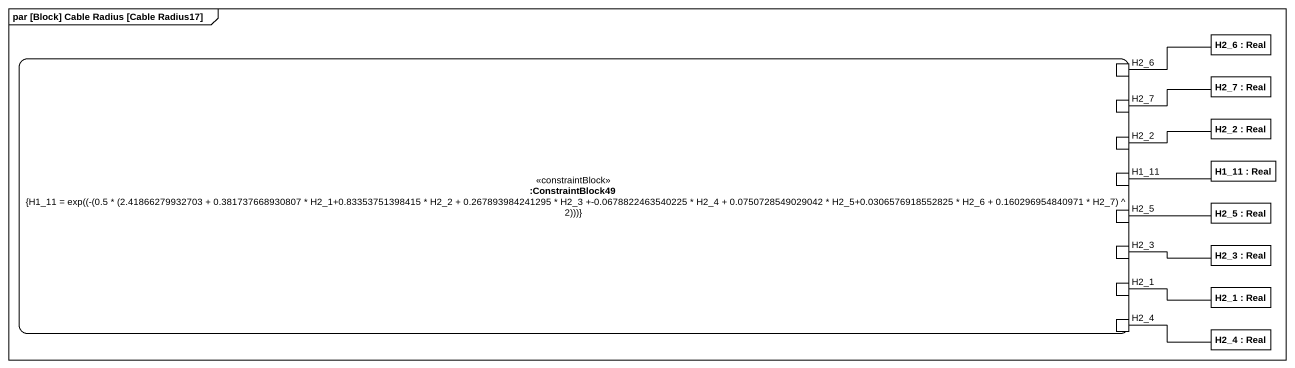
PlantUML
@startuml
mainframe par [Block] Cable Radius [Cable Radius17]
rectangle "H2_6 : Real" as H2_6
rectangle ":ConstraintBlock49\n{H1_11 = exp((-(0.5 * (2.41866279932703 + 0.381737668930807 * H2_1+0.83353751398415 * H2_2 + 0.267893984241295 * H2_3 +-0.0678822463540225 * H2_4 + 0.0750728549029042 * H2_5+0.0306576918552825 * H2_6 + 0.160296954840971 * H2_7) ^ 2)))}" as ConstraintBlock49 <<constraintBlock>> {
  port "H2_6" as H2_6_2
  port "H2_7" as H2_7_2
  port "H2_2" as H2_2_2
  port "H1_11" as H1_11_2
  port "H2_5" as H2_5_2
  port H2_3
  port H2_1
  port H2_4
}
rectangle "H2_7 : Real" as H2_7
rectangle "H2_2 : Real" as H2_2
rectangle "H1_11 : Real" as H1_11
rectangle "H2_5 : Real" as H2_5
rectangle "H2_3 : Real" as H2_3_2
rectangle "H2_1 : Real" as H2_1_2
rectangle "H2_4 : Real" as H2_4_2
H2_6_2 -right- H2_6
H2_7_2 -right- H2_7
H2_2_2 -right- H2_2
H1_11_2 -right- H1_11
H2_5_2 -right- H2_5
H2_3 -right- H2_3_2
H2_1 -right- H2_1_2
H2_4 -right- H2_4_2
@enduml
